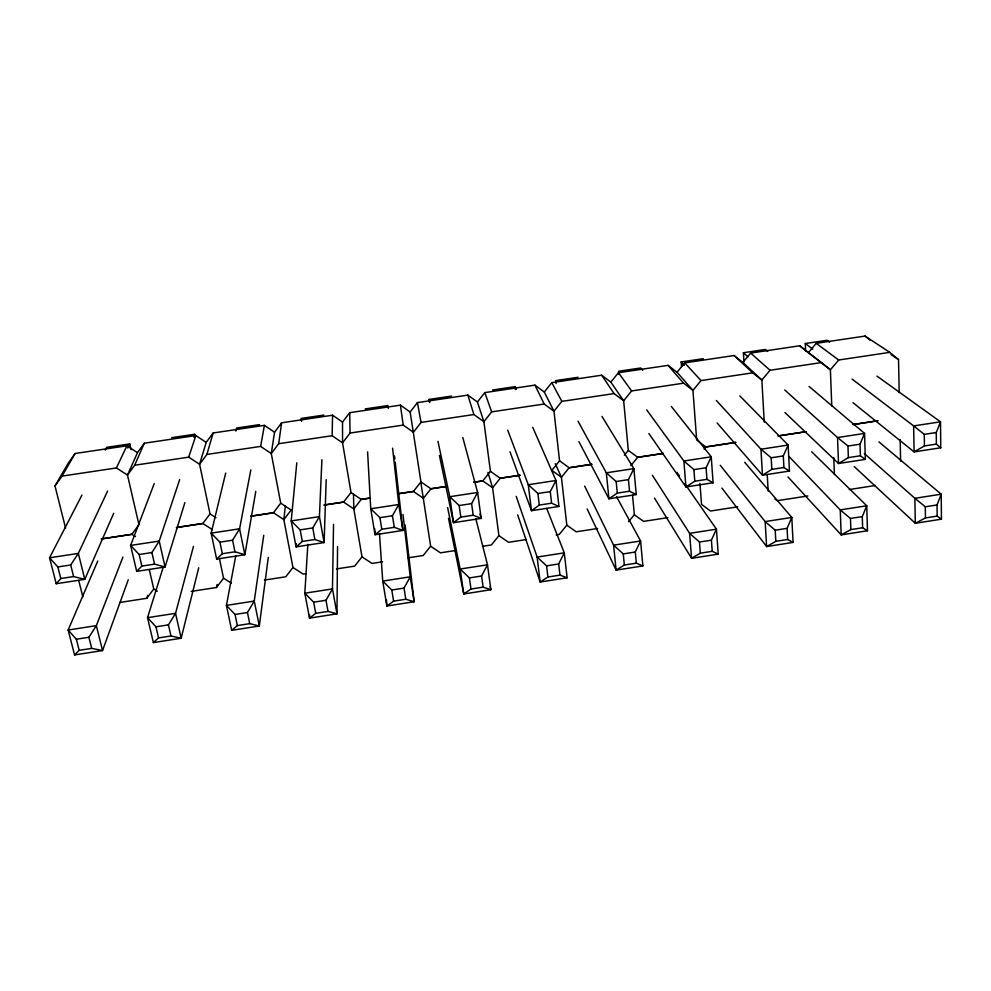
<?xml version="1.0" encoding="UTF-8"?>
<svg xmlns="http://www.w3.org/2000/svg" width="991" height="991" viewBox="0 0 991 991"><rect width="100%" height="100%" fill="white"/><g stroke="black" fill="none" stroke-linecap="round" stroke-linejoin="round"><path stroke-width="1.49" d="M337.547 546.561L336.977 613.838L309.514 618.136L304.819 593.2L307.854 544.319M333.533 524.4L332.48 588.902L336.977 613.838L328.021 611.41L315.733 613.33L309.514 618.136L309.675 615.052M382.551 561.798L371.997 563.433L361.988 556.831L353.824 508.928L361.232 499.39L370.176 498.027L361.232 499.39L351.012 492.502L342.552 442.866L332.121 435.718L332.58 415.217L281.617 422.798L274.544 432.225L271.274 453.544L280.726 503.18L291.143 510.055L283.847 519.606L292.964 567.496L303.172 574.086L306.207 573.616M326.188 479.607L324.119 542.56L296.086 546.859L291.205 520.919L296.805 462.797M321.902 459.688L319.436 516.608L324.119 542.56L314.878 539.525L302.329 541.445L296.086 546.859L296.346 543.811M285.334 506.128L283.847 519.606L273.417 512.756L250.81 516.2L273.417 512.756L280.726 503.18M268.276 557.462L259.32 626.002L231.683 630.326L226.419 605.402L235.771 555.827M215.939 517.736L210.03 513.92L199.587 464.284L206.884 454.435L260.621 446.408L271.274 453.544L278.682 443.708L281.617 422.798M263.742 535.289L254.253 601.079L259.32 626.002L249.744 623.649L237.369 625.581L231.683 630.326M255.789 491.412L244.851 554.737L216.645 559.073L211.157 533.133L225.688 473.079M260.621 446.408L264.399 425.362L213.152 432.98L206.19 442.407L199.587 464.284L188.724 457.148L134.665 465.237L127.505 475.085L138.938 524.71L131.865 534.298L101.379 538.943L131.865 534.298L135.482 536.577M250.822 469.92L239.587 528.798L232.588 540.206L234.966 551.789L244.851 554.737L239.587 528.798L211.157 533.133L219.915 542.151L222.343 553.734L216.645 559.073M191.164 591.416L216.472 587.502L217.091 584.529M235.858 431.035L236.589 428.038L259.469 424.631M198.72 567.769L181.167 638.241L153.37 642.589L147.535 617.678L163.428 566.53M193.468 546.437L175.543 613.318L168.433 624.85L170.972 635.974L181.167 638.241L175.543 613.318L147.535 617.678L155.946 626.795L158.523 637.919L153.37 642.589M206.884 454.435L213.152 432.98M184.883 502.623L165.076 567.001L136.684 571.361L130.614 545.422L154.212 483.645M119.849 602.466L146.779 598.291L147.709 595.418M188.724 457.148L195.846 435.557L206.19 442.407M179.668 479.607L159.217 541.061L151.896 552.557L154.546 564.139L165.076 567.001L159.217 541.061L130.614 545.422L139.149 554.502L141.837 566.084L136.684 571.361M193.802 437.18L194.769 434.244L171.765 437.663M128.26 579.809L102.544 650.554L74.56 654.927L68.144 630.028L97.75 561.03M864.325 453.531L914.879 498.3L941.202 494.199L941.45 519.173L937.164 516.1L937.04 504.952L941.202 494.199L878.918 441.887M122.946 557.004L96.338 625.643L88.905 637.263L91.705 648.374L102.544 650.554L96.338 625.643L68.144 630.028L76.344 639.22L79.181 650.331L74.56 654.927M852.099 379.107L913.652 425.919L940.509 421.819L940.756 447.783L936.384 444.117L936.26 432.522L940.509 421.819L876.998 376.122M788.848 456.38L840.244 509.907L866.741 505.782L867.484 530.755L862.641 527.757L862.294 516.608L866.741 505.782L811.666 451.76M784.736 389.959L837.531 437.539L864.561 433.414L865.341 459.378L860.386 455.786L860.027 444.191L864.561 433.414L809.065 386.44M720.246 465.275L765.151 521.588L791.809 517.438L793.085 542.411L787.672 539.488L787.089 528.352L791.809 517.438L744.687 462.289M134.665 465.237L144.314 443.212L195.846 435.557M113.717 513.264L84.792 579.339L56.227 583.724L49.55 557.797L81.956 495.079M144.314 443.212L137.464 452.652L127.505 475.085L116.405 467.963L62.049 476.089L54.988 485.949L65.617 528.265M716.394 400.5L760.952 449.22L788.142 445.07L789.455 471.047L783.918 467.529L783.311 455.934L788.142 445.07L739.794 395.867M652.412 475.296L689.612 533.344L716.431 529.169L718.215 554.13L712.232 551.293L711.414 540.145L716.431 529.169L684.806 483.707M107.61 491.04L78.339 553.399L70.683 564.981L73.607 576.564L84.792 579.339L78.339 553.399L49.55 557.797L57.85 566.951L60.81 578.521L56.227 583.724M127.777 448.068L129.734 443.918L106.607 447.35L105.207 450.075M646.714 409.89L683.877 460.988L711.241 456.814L713.099 482.778L706.967 479.334L706.112 467.74L711.241 456.814L671.279 406.384M116.405 467.963L126.91 445.801L137.464 452.652M584.665 486.11L613.602 545.161L640.582 540.975L642.899 565.923L636.333 563.173L635.281 552.024L640.582 540.975L616.513 496.615M578.063 421.286L606.331 472.818L633.868 468.619L636.272 494.583L629.533 491.226L628.43 479.632L633.868 468.619L601.983 416.431M516.224 496.404L537.122 557.066L564.275 552.842L567.125 577.79L559.977 575.114L558.676 563.978L564.275 552.842L546.71 508.433M507.726 430.181L528.29 484.735L556.001 480.499L558.961 506.463L551.603 503.18L550.265 491.598L556.001 480.499L532.737 427.282M447.622 507.578L460.158 569.032L487.485 564.783L490.879 589.732L483.137 587.143L481.601 576.006L487.485 564.783L475.816 518.702M437.972 441.342L449.753 496.714L477.637 492.465L481.168 518.417L473.202 515.221L471.592 503.626L477.637 492.465L462.822 437.601M405.121 524.982L414.164 601.748L405.815 599.233L404.031 588.097L410.224 576.812L402.978 514.428M395.198 462.054L402.891 530.445L394.294 527.336L392.436 515.741L398.791 504.493L392.585 448.18M328.021 611.41L325.989 600.273L332.48 588.902L304.819 593.2L313.651 602.194L315.733 613.33M62.049 476.089L75.093 453.494L126.91 445.801M54.988 485.949L68.354 462.946L75.093 453.494M314.878 539.525L312.76 527.943L319.436 516.608L291.205 520.919L300.174 529.863L302.329 541.445M249.744 623.649L247.453 612.525L254.253 601.079L226.419 605.402L235.04 614.457L237.369 625.581M210.03 513.92L202.845 523.496L177.079 527.423M146.779 598.291L153.754 589.001L149.269 569.552M349.712 412.677L350.071 433.042L342.552 442.866L342.527 422.092L349.712 412.677L400.401 405.146L410.15 412.021L420.927 481.886L413.396 491.449L398.493 493.716M216.472 587.502L223.545 578.211L219.457 558.763M410.15 412.021L417.434 402.606L467.851 395.112L477.414 401.999L483.893 421.695L490.434 471.332L482.803 480.883L473.648 482.283L482.803 480.883L492.601 487.758L498.919 535.673L491.4 544.939L482.419 546.338M292.964 567.496L285.767 576.774L264.436 580.082M351.012 492.502L343.604 502.078L324.119 505.038L343.604 502.078L353.824 508.928L353.49 494.298M556.224 534.905L559.209 534.446L566.827 525.18L561.426 477.266L551.826 470.391L559.568 460.84L553.969 411.191L544.183 404.018L491.647 411.872L483.893 421.695L473.896 414.535L421.051 422.426L413.42 432.249L403.213 425.089L350.071 433.042M477.414 401.999L484.797 392.597L534.942 385.14L544.307 392.027L553.969 411.191L561.835 401.38L614.073 393.576L623.649 400.76L628.319 450.397L624.392 455.166M361.988 556.831L354.691 566.109L336.506 568.921M544.307 392.027L551.789 382.637L601.673 375.217L610.84 382.117L623.649 400.76L631.626 390.95L683.579 383.183L692.944 390.38L696.685 440.016L705.877 446.941L735.718 442.395M420.717 481.539L430.639 546.227L423.231 555.493L408.168 557.834M610.84 382.117L618.434 372.727L668.045 365.357L677.026 372.257L692.944 390.38L701.033 380.581L752.689 372.851L761.856 380.049L764.247 422.166M677.026 372.257L684.719 362.879L734.071 355.534L742.854 362.446L761.856 380.049L770.044 370.262L821.428 362.582L830.384 369.779L831.771 405.889M630.833 465.634L637.708 457.322L663.214 453.432L637.708 457.322L628.319 450.397M742.854 362.446L750.645 353.081L799.737 345.772L821.428 362.582M628.567 521.687L634.364 514.75L632.531 495.277M704.106 449.059L705.877 446.941L735.743 442.395M799.737 345.772L808.346 352.697L816.225 343.332L865.056 336.073L889.769 352.362L898.527 359.572L899.209 392.671M889.769 352.362L838.683 360.006L830.384 369.779L808.346 352.697M394.294 527.336L381.82 529.244L375.044 534.731L370.733 508.779L367.599 451.933M473.202 515.221L460.803 517.129L453.494 522.678L439.397 455.377M405.815 599.233L393.6 601.141L386.874 606.021L382.737 581.085L379.466 533.53M551.603 503.18L539.29 505.076L531.461 510.687L509.993 451.772M483.137 587.143L470.985 589.038L463.751 593.981L448.502 518.318M629.533 491.226L617.294 493.109L608.932 498.783L578.893 441.627M706.967 479.334L694.802 481.205L685.933 486.953L648.882 433.525M559.977 575.114L547.899 577.01L540.157 582.014L517.661 514.849M783.918 467.529L771.828 469.387L762.463 475.197L717.112 422.971M636.333 563.173L624.342 565.043L616.105 570.122L587.155 508.94M860.386 455.786L848.37 457.631L838.51 463.503L784.922 412.516M712.232 551.293L700.315 553.164L691.582 558.305L654.506 498.114M936.384 444.117L924.442 445.95L914.086 451.884L853.003 402.68M787.672 539.488L775.817 541.346L766.613 546.561L721.919 488.092M862.641 527.757L850.873 529.603L841.173 534.88L787.994 476.944M937.164 516.1L925.458 517.934L915.3 523.273L854.217 466.563M76.344 639.22L88.905 637.263M155.946 626.795L168.433 624.85M235.04 614.457L247.453 612.525M313.651 602.194L325.989 600.273M386.428 599.914L386.874 606.021L414.164 601.748L410.224 576.812L382.737 581.085L391.779 590.017L404.031 588.097M490.136 586.734L490.879 589.732L463.751 593.981L460.158 569.032L469.412 577.902L481.601 576.006M567.125 577.79L540.157 582.014L537.122 557.066L546.574 565.861L558.676 563.978M642.899 565.923L616.105 570.122L613.602 545.161L623.252 553.907L635.281 552.024M718.215 554.13L691.582 558.305L689.612 533.344L699.46 542.015L711.414 540.145M793.085 542.411L766.613 546.561L765.151 521.588L775.197 530.197L787.089 528.352M867.484 530.755L841.173 534.88L840.244 509.907L850.476 518.454L862.294 516.608M941.45 519.173L915.3 523.273L914.879 498.3L925.309 506.785L937.04 504.952M79.181 650.331L91.705 648.374M158.523 637.919L170.972 635.974M455.439 550.513L440.45 552.829L430.639 546.227M526.407 539.525L508.519 542.3L498.919 535.673M597.61 528.5L576.229 531.808L566.827 525.18M667.872 517.624L643.568 521.39L634.364 514.75M737.75 506.81L710.547 511.022L701.529 504.369L699.956 483.41M807.814 495.958L777.155 500.703L774.95 499.043M849.225 489.554L875.35 485.503M778.121 435.953L805.782 431.742M852.917 424.569L877.592 420.803M57.85 566.951L70.683 564.981M139.149 554.502L151.896 552.557M219.915 542.151L232.588 540.206M300.174 529.863L312.76 527.943M374.672 528.599L375.044 534.731L402.891 530.445L398.791 504.493L370.733 508.779L379.925 517.661L392.436 515.741M480.003 513.97L481.168 518.417L453.494 522.678L449.753 496.714L459.167 505.534L471.592 503.626M558.961 506.463L531.461 510.687L528.29 484.735L537.902 493.481L550.265 491.598M636.272 494.583L608.932 498.783L606.331 472.818L616.154 481.515L628.43 479.632M713.099 482.778L685.933 486.953L683.877 460.988L693.911 469.61L706.112 467.74M789.455 471.047L762.463 475.197L760.952 449.22L771.184 457.78L783.311 455.934M865.341 459.378L838.51 463.503L837.531 437.539L847.974 446.037L860.027 444.191M940.756 447.783L914.086 451.884L913.652 425.919L924.281 434.355L936.26 432.522M60.81 578.521L73.607 576.564M141.837 566.084L154.546 564.139M222.343 553.734L234.966 551.789M176.348 527.534L202.845 523.496L212.297 529.578M397.478 493.877L413.396 491.449L423.405 498.312L430.924 488.786L446.185 486.47L430.924 488.786L420.927 481.886M778.257 435.929L806.34 431.655M853.263 424.52L878.014 420.741M278.682 443.708L332.121 435.718M323.846 415.068L301.078 418.45L301.586 421.324M365.233 408.924L387.89 405.554L388.336 408.428M429.487 402.309L429.066 399.435L451.599 396.09M492.577 389.996L514.998 386.663L516.224 389.463M578.063 377.286L555.753 380.606L556.075 383.48M681.535 366.583L681.176 361.975L703.263 358.692M743.968 361.95L743.411 352.722L765.386 349.451L767.74 351.458M805.671 351.21L805.324 343.518L827.188 340.272L829.678 342.068M153.754 589.001L157.296 591.193M223.545 578.211L231.361 583.154M891.008 354.605L898.527 359.572M264.399 425.362L274.544 432.225M332.58 415.217L342.527 422.092M490.434 471.332L500.232 478.244L519.965 475.234L500.232 478.244L492.601 487.758L487.956 472.41M559.568 460.84L569.156 467.752L591.8 464.308L569.156 467.752L561.426 477.266L555.27 463.639M816.225 343.332L838.683 360.006M805.324 343.518L812.707 349.142M865.056 336.073L870.321 340.396M750.645 353.081L770.044 370.262M743.411 352.722L747.994 356.859M734.071 355.534L752.689 372.851M684.719 362.879L701.033 380.581M681.176 361.975L684.273 365.369M668.045 365.357L683.579 383.183M642.725 370.361L640.818 367.971L618.619 371.266L618.917 374.338M618.434 372.727L631.626 390.95M676.903 472.348L679.529 476.126M601.673 375.217L614.073 393.576M551.789 382.637L561.835 401.38M534.942 385.14L544.183 404.018M484.797 392.597L491.647 411.872M467.851 395.112L473.896 414.535M78.698 580.392L82.823 596.842M129.734 443.918L131.047 449.654M429.066 399.435L429.698 402.433M194.769 434.244L195.376 437.118M417.434 402.606L421.051 422.426M379.925 517.661L381.82 529.244M391.779 590.017L393.6 601.141M459.167 505.534L460.803 517.129M469.412 577.902L470.985 589.038M400.401 405.146L403.213 425.089M514.998 386.663L515.345 389.537M537.902 493.481L539.29 505.076M546.574 565.861L547.899 577.01M394.517 455.971L394.852 459.019M616.154 481.515L617.294 493.109M623.252 553.907L624.342 565.043M693.911 469.61L694.802 481.205M699.46 542.015L700.315 553.164M771.184 457.78L771.828 469.387M775.197 530.197L775.817 541.346M767.232 474.578L768.161 491.053M833.765 457.495L834.422 474.516M847.974 446.037L848.37 457.631M850.476 518.454L850.873 529.603M900.175 439.558L900.621 461.211M924.281 434.355L924.442 445.95M925.309 506.785L925.458 517.934"/></g></svg>
